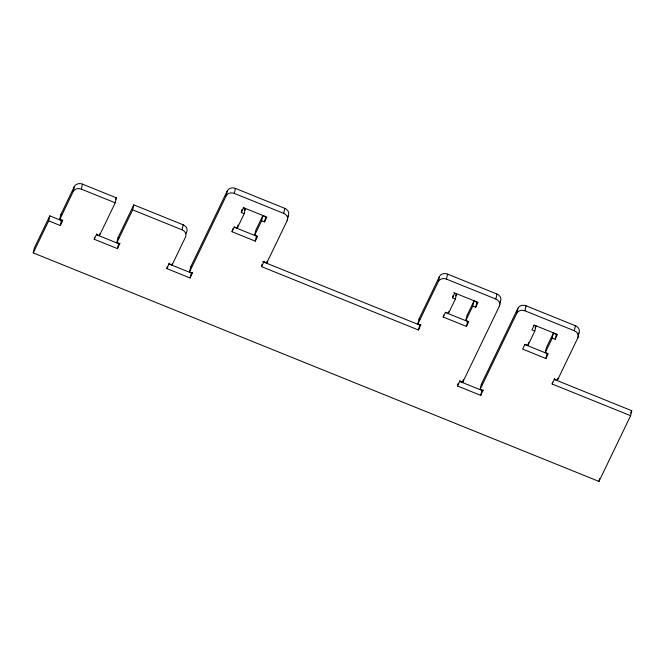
<?xml version="1.0" encoding="UTF-8"?>
<svg xmlns="http://www.w3.org/2000/svg" width="665" height="665" viewBox="0 0 665 665"><rect width="100%" height="100%" fill="white"/><g stroke="black" fill="none" stroke-linecap="round" stroke-linejoin="round"><path stroke-width="1" d="M554.103 379.349L631.75 410.712L630.62 415.708L598.982 481.418L33.25 252.908L34.38 247.912L49.817 215.859L61.438 220.556L60.307 225.551L48.678 220.855L49.817 215.859M60.307 225.551L62.618 220.738L59.709 219.566L60.848 214.571L74.322 186.582A6.301 5.295 12.8 0 1 82.443 184.122L116.35 197.821L115.22 202.808L99.426 235.609L96.525 234.437L96.666 233.814M62.618 220.738L62.759 220.115M59.709 219.566L73.183 191.578L74.322 186.582M73.183 191.578A6.301 5.295 12.8 0 1 81.313 189.118L82.443 184.122M119.916 243.199L117.456 248.635L94.206 239.242L94.563 237.688M99.426 235.609L99.858 233.739M119.775 243.831L116.865 242.65L118.004 237.663L133.79 204.862L183.191 224.82A6.301 5.295 12.8 0 1 186.715 231.919L185.809 233.806M117.456 248.635L118.885 243.041M116.865 242.65L132.651 209.857L133.79 204.862M192.567 272.55L190.115 277.978L166.865 268.594L167.073 267.654M167.214 267.031L167.364 266.407M166.865 268.594L169.317 263.157M169.176 263.781L172.085 264.953L172.368 263.706M172.085 264.953L185.585 236.915A6.301 5.295 12.8 0 0 182.06 229.807L183.191 224.82M192.426 273.174L189.525 272.002L190.656 267.006L227.297 190.872A6.301 5.295 12.8 0 1 235.427 188.411L284.836 208.369A6.301 5.295 12.8 0 1 288.327 215.526L287.197 220.522L266.748 262.991L263.847 261.819L263.988 261.195M190.115 277.978L191.537 272.384M189.525 272.002L226.166 195.867L227.297 190.872M226.166 195.867A6.301 5.295 12.8 0 1 234.296 193.407L235.427 188.411M262.775 215.734L261.644 220.73L264.545 221.902L265.684 216.906L262.775 215.734L255.834 230.157L254.695 235.152L257.604 236.324L255.285 241.137L232.043 231.744L232.717 228.743M232.043 231.744L234.354 226.931L237.264 228.112L237.937 225.111M237.264 228.112L244.205 213.681L241.295 212.509L241.977 209.517M244.205 213.681L245.335 208.694L243.157 207.812M255.285 241.137L256.424 236.142L234.105 227.122M420.92 324.578L418.468 330.015L261.528 266.623L262.027 264.446M266.748 262.991L266.898 262.367M266.964 262.06L267.18 261.121M287.197 220.522A6.301 5.295 12.8 0 0 283.697 213.365L284.836 208.369M420.779 325.21L417.869 324.03L419.008 319.042L439.449 276.565A6.301 5.295 12.8 0 1 447.578 274.105L496.979 294.063A6.301 5.295 12.8 0 1 500.479 301.22L499.349 306.208L462.699 382.342L459.798 381.17L459.939 380.546M418.468 330.015L419.889 324.42M417.869 324.03L438.318 281.561L439.449 276.565M438.318 281.561A6.301 5.295 12.8 0 1 446.439 279.101L447.578 274.105M473.954 301.037L472.823 306.025L475.733 307.197L476.863 302.209L473.954 301.037L467.013 315.459L465.882 320.455L468.783 321.627L466.473 326.432L443.223 317.039L443.68 315.044M443.223 317.039L445.533 312.234L448.443 313.406L448.9 311.411M448.443 313.406L455.384 298.984L452.483 297.812L452.932 295.809M455.384 298.984L456.523 293.988L453.613 292.816M466.473 326.432L467.603 321.436L445.284 312.425M483.189 389.931L480.729 395.367L457.478 385.974L457.761 384.727M457.836 384.412L458.052 383.481M462.699 382.342L463.056 380.779M463.197 380.156L463.339 379.532M499.349 306.208A6.301 5.295 12.8 0 0 495.849 299.059L496.979 294.063M483.048 390.555L480.138 389.382L481.277 384.387L517.919 308.261A6.301 5.295 12.8 0 1 526.048 305.8L575.449 325.759A6.301 5.295 12.8 0 1 578.949 332.916L577.81 337.903L557.37 380.38L554.46 379.2L554.602 378.576M480.729 395.367L482.009 390.072M480.138 389.382L516.78 313.257L517.919 308.261M516.78 313.257A6.301 5.295 12.8 0 1 524.909 310.796L526.048 305.8M553.396 333.115L552.258 338.111L555.167 339.283L556.297 334.296L553.396 333.115L546.447 347.546L545.317 352.533L548.218 353.714L545.907 358.518L522.657 349.125L524.968 344.32L527.877 345.492L528.559 342.5M527.877 345.492L534.818 331.07L535.957 326.074L533.779 325.193M545.907 358.518L547.037 353.522L524.718 344.512M630.62 415.708L552.149 384.013L552.573 382.142M557.37 380.38L557.869 378.194M577.81 337.903A6.301 5.295 12.8 0 0 574.319 330.746L575.449 325.759M598.982 481.418L599.34 479.856M599.481 479.232L599.622 478.609M33.25 252.908L48.678 220.855M61.438 220.556L61.87 219.658M94.206 239.242L96.525 234.437M115.477 199.641L116.35 197.821M241.295 212.509L243.614 207.704L266.865 217.089L264.545 221.902M244.471 210.497L245.335 208.694M254.695 235.152L261.644 220.73M261.528 266.623L263.847 261.819M287.479 217.297L288.327 215.526M452.483 297.812L454.794 292.999L478.044 302.392L475.733 307.197M455.65 295.792L456.523 293.988M465.882 320.455L472.823 306.025M457.478 385.974L459.798 381.17M499.59 303.074L500.479 301.22M535.084 327.878L535.957 326.074M545.317 352.533L552.258 338.111M555.167 339.283L557.478 334.478L534.228 325.085L531.917 329.898L534.818 331.07M552.149 384.013L554.46 379.2M578.093 334.678L578.949 332.916M630.561 413.173L631.75 410.712M234.296 193.407L283.697 213.365M446.439 279.101L495.849 299.059M524.909 310.796L574.319 330.746M419.008 319.042L419.914 319.408M262.667 261.636L419.598 325.019M81.313 189.118L115.22 202.808M132.651 209.857L182.06 229.807M60.848 214.571L61.754 214.945M118.004 237.663L118.91 238.028M190.656 267.006L191.562 267.372M481.277 384.387L482.183 384.761M96.799 234.836L118.594 243.639M168.927 263.972L191.246 272.991M459.548 381.361L481.867 390.372"/></g></svg>
